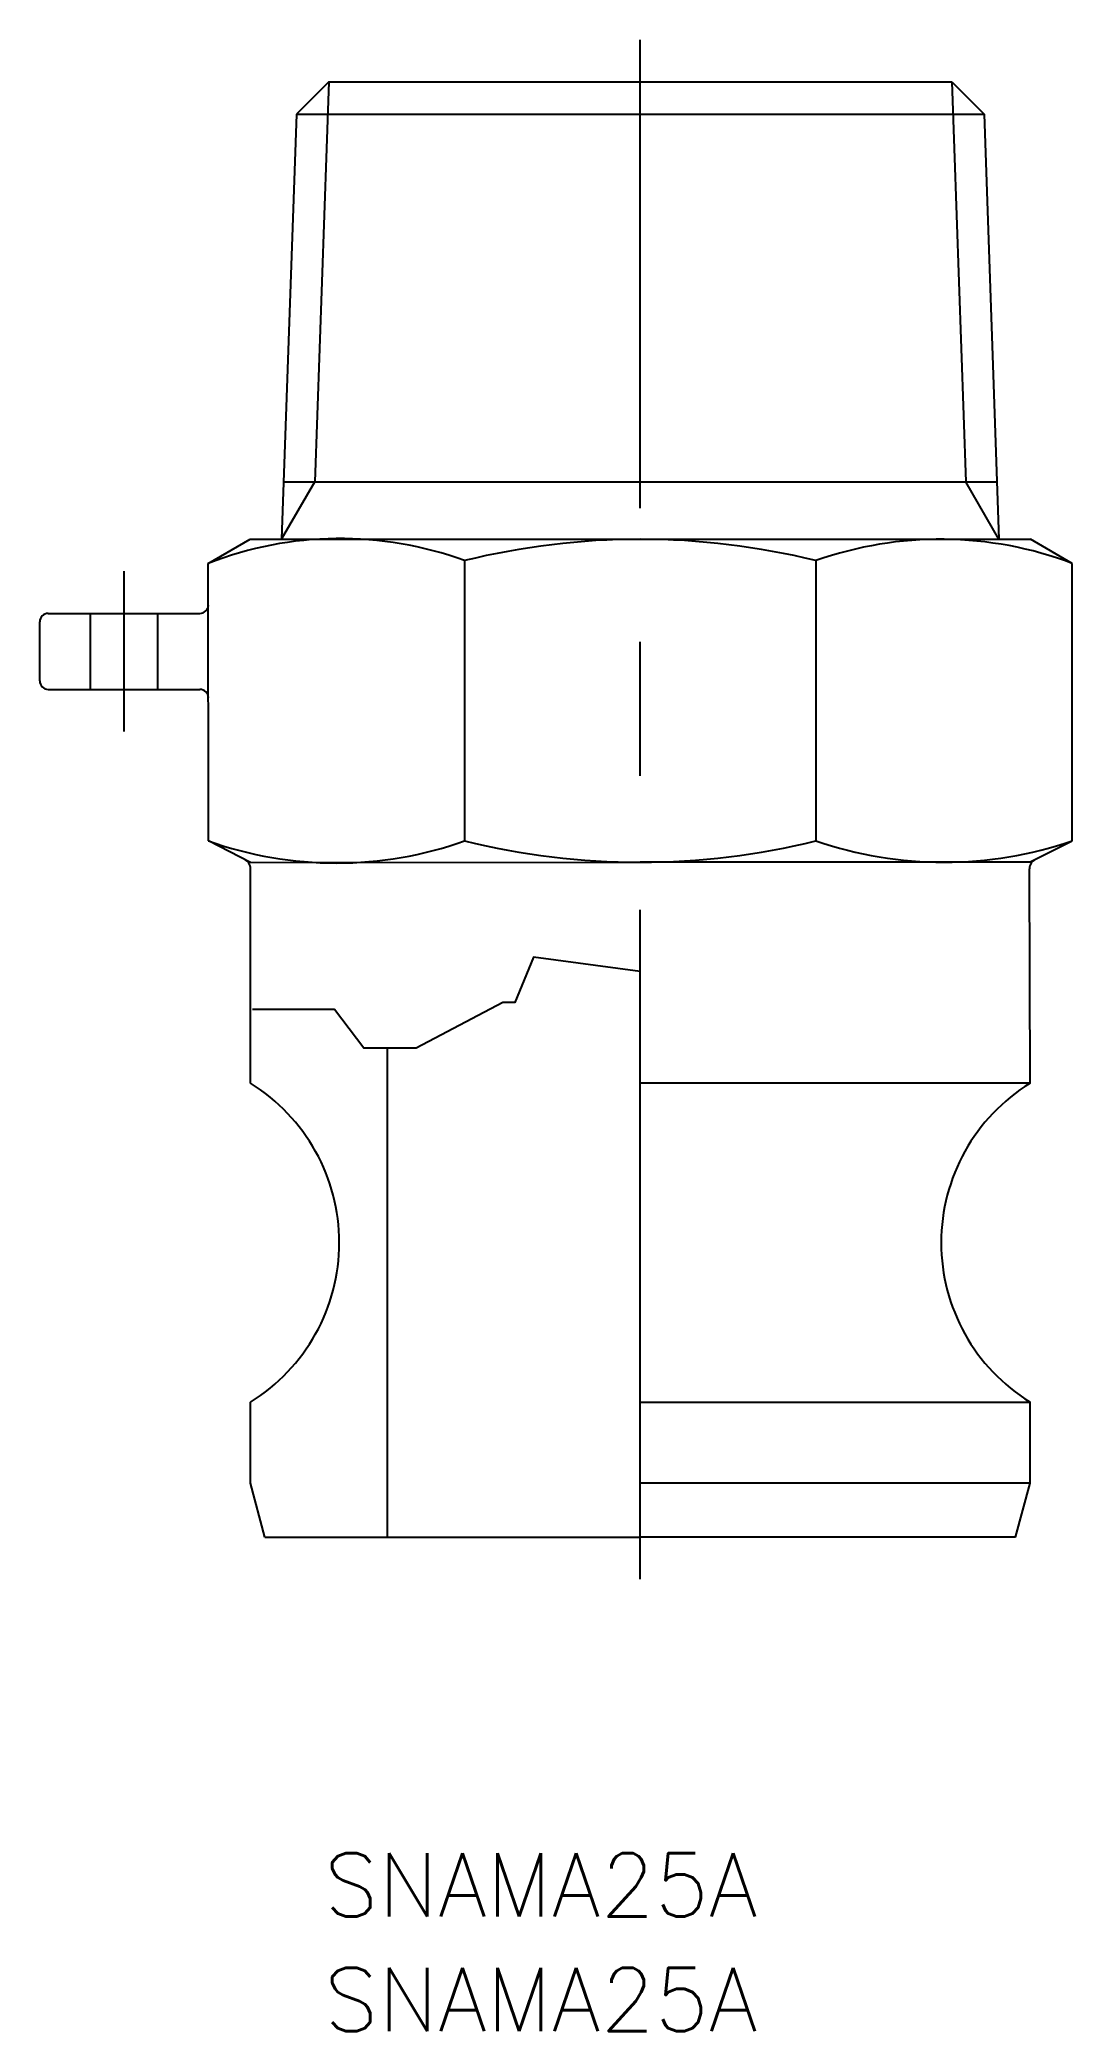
# Model space of a CAD drawing. Extents: x -28.5 to 20.5, y -23.4 to 71.
import ezdxf

# ---------------------------------------------------------------- set-up
doc = ezdxf.new("R2010")
doc.units = 0
doc.linetypes.add('CENTER', pattern=[50.8, 31.75, -6.35, 6.35, -6.35])
doc.linetypes.add('DASHED', pattern=[19.05, 12.7, -6.35])
doc.layers.get('0').update_dxf_attribs({"linetype": 'CONTINUOUS'})
doc.layers.add('CENTER', color=1, linetype='CONTINUOUS')
doc.styles.get("Standard").update_dxf_attribs({"font": 'txt.shx', "height": 3, "bigfont": 'bigfont.shx'})

msp = doc.modelspace()

# ---------------------------------------------------------------- linework, layer by layer
at = {"color": 7, "linetype": 'CONTINUOUS'}
for p, q in [((-14.783, 69.005), (-16.315, 67.472)), ((-14.783, 69.005), (14.783, 69.005)), ((14.783, 69.005), (16.315, 67.472)), ((-16.315, 67.472), (-17.019, 47.318)), ((-16.315, 67.472), (16.315, 67.472)), ((16.315, 67.472), (17.019, 47.318)), ((-16.924, 50.045), (16.924, 50.045)), ((-20.5, 46.168), (-18.509, 47.318)), ((-18.509, 47.318), (18.523, 47.318)), ((20.501, 46.176), (18.523, 47.318)), ((-8.337, 46.305), (-8.337, 33.011)), ((8.337, 46.305), (8.337, 33.011)), ((-20.498, 33.011), (-20.501, 46.176)), ((20.498, 33.011), (20.501, 46.176)), ((-28.098, 43.801), (-20.898, 43.801)), ((-28.498, 40.601), (-28.498, 43.401)), ((-28.098, 40.201), (-20.898, 40.201)), ((-18.5, 31.996), (-20.498, 33.011)), ((18.474, 32), (20.498, 33.011)), ((-18.502, 21.519), (-18.5, 31.689)), ((-18.5, 31.996), (0, 32)), ((18.474, 32), (0, 32)), ((18.502, 21.519), (18.475, 31.69)), ((-11.998, 0), (-11.998, 23.179)), ((18.502, 21.519), (0, 21.519)), ((-18.5, 2.552), (-18.502, 6.401)), ((0, 6.401), (18.501, 6.402)), ((18.502, 2.56), (18.501, 6.402)), ((-17.816, 0), (-18.5, 2.552)), ((18.502, 2.56), (0, 2.56)), ((17.816, 0), (18.502, 2.56)), ((-17.816, 0), (0, 0)), ((17.816, 0), (0, 0))]:
    msp.add_line(p, q, dxfattribs=at)
at = {"color": 3, "linetype": 'CONTINUOUS'}
for p, q in [((-14.783, 69.005), (-15.445, 50.045)), ((14.783, 69.005), (15.445, 50.045)), ((-17.019, 47.318), (-15.445, 50.045)), ((17.019, 47.318), (15.445, 50.045))]:
    msp.add_line(p, q, dxfattribs=at)
at = {"color": 3, "linetype": 'DASHED'}
for p, q in [((-26.098, 40.201), (-26.098, 43.801)), ((-22.898, 40.201), (-22.898, 43.801))]:
    msp.add_line(p, q, dxfattribs=at)
at = {"color": 3, "linetype": 'CONTINUOUS'}
msp.add_lwpolyline([(0, 26.822), (-5.068, 27.507), (-5.96, 25.343), (-6.522, 25.343), (-10.636, 23.179), (-13.121, 23.179), (-14.511, 25.018), (-17.109, 25.018), (-18.408, 25.018)], dxfattribs=at)
at = {"color": 7, "linetype": 'CONTINUOUS'}
for centre, radius, start, end in [((-14.248, 30.151), 17.202, 69.90158, 111.314), ((0.004, 12.401), 34.915, 90.00584, 103.82031), ((-0.004, 12.401), 34.915, 76.17969, 89.99416), ((14.242, 29.59), 17.728, 69.32683, 109.45759), ((-28.098, 43.401), 0.4, 90, 180), ((-20.898, 44.201), 0.4, 270, 0), ((-28.098, 40.601), 0.4, 180, 270), ((-20.898, 39.801), 0.4, 0, 90), ((-14.417, 50.148), 18.184, 250.46504, 289.53496), ((-19, 31.69), 0.5, 359.98931, 63.07505), ((0.004, 66.915), 34.915, 256.17969, 269.99416), ((-0.004, 66.915), 34.915, 270.00584, 283.82031), ((14.417, 50.779), 18.779, 251.10839, 288.89161), ((18.975, 31.691), 0.5, 116.54296, 180.15406), ((-23.162, 13.96), 8.88, 301.65308, 58.34692), ((23.162, 13.96), 8.88, 121.65308, 238.33473)]:
    msp.add_arc(centre, radius, start, end, dxfattribs=at)
at = {"layer": 'CENTER', "color": 1, "linetype": 'CENTER'}
for p, q in [((0, -2), (0, 71.005)), ((-24.498, 38.201), (-24.498, 45.801))]:
    msp.add_line(p, q, dxfattribs=at)

# ---------------------------------------------------------------- texts
at = {"color": 7, "linetype": 'CONTINUOUS'}
for p in [(-15, -18), (-15, -23.435)]:
    msp.add_text('SNAMA25A', height=3, dxfattribs=at).set_placement(p)

doc.saveas('drawing.dxf')
